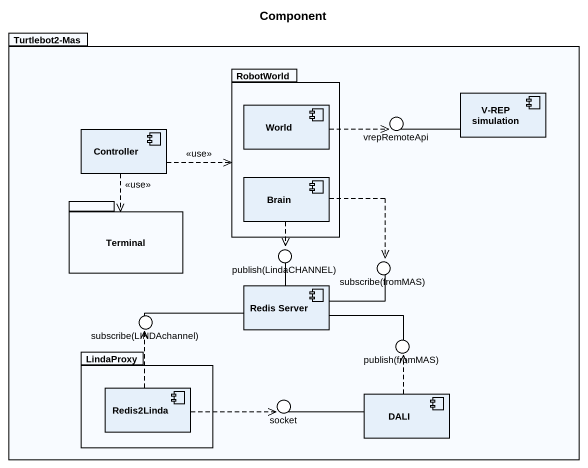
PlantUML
@startuml
title Component
package "Turtlebot2-Mas" as Turtlebot2_Mas {
  package RobotWorld {
    component World
    component Brain
  }
  component "V-REP simulation" as V_REP_simulation
  component Controller
  package Terminal {
  }
  component "Redis Server" as Redis_Server
  package LindaProxy {
    component Redis2Linda
  }
  component DALI
}
() vrepRemoteApi
() "publish(LindaCHANNEL)" as publish_LindaCHANNEL
() "subscribe(fromMAS)" as subscribe_fromMAS
() "subscribe(LINDAchannel)" as subscribe_LINDAchannel
() "publish(fromMAS)" as publish_fromMAS
() socket
Turtlebot2_Mas -up- vrepRemoteApi
Turtlebot2_Mas -- publish_LindaCHANNEL
Turtlebot2_Mas -right- subscribe_fromMAS
Turtlebot2_Mas -left- subscribe_LINDAchannel
Turtlebot2_Mas -- publish_fromMAS
Turtlebot2_Mas -- socket
World .right.> vrepRemoteApi
V_REP_simulation -left- vrepRemoteApi
Controller .right.> RobotWorld : <<use>>
Controller ..> Terminal : <<use>>
Brain ..> publish_LindaCHANNEL
Brain ..> subscribe_fromMAS
Redis_Server -up- publish_LindaCHANNEL
Redis_Server -right- subscribe_fromMAS
Redis_Server -left- subscribe_LINDAchannel
Redis_Server -right- publish_fromMAS
Redis2Linda .up.> subscribe_LINDAchannel
Redis2Linda .right.> socket
DALI .up.> publish_fromMAS
DALI -left- socket
@enduml
